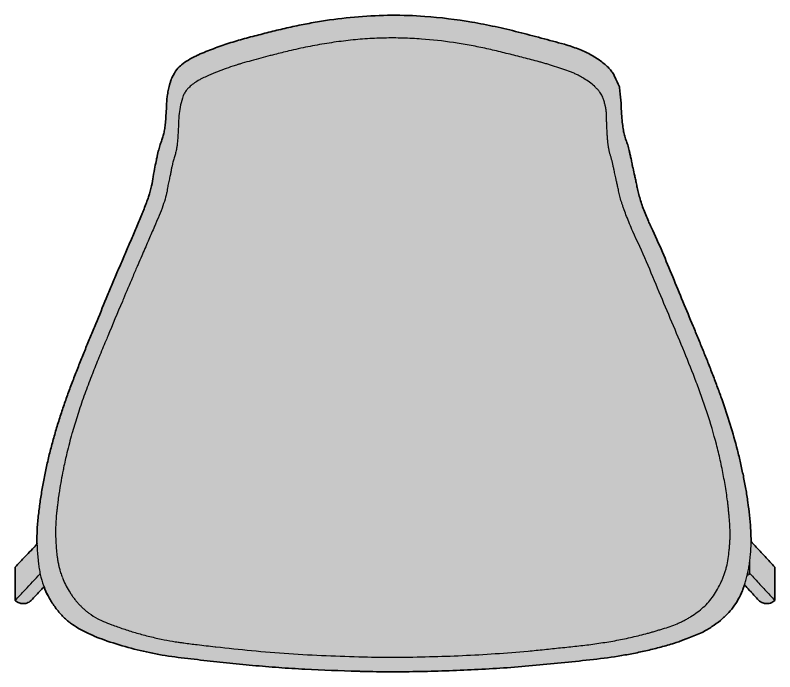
# Model space of a CAD drawing. Header units: millimetres. Extents: x 0 to 1796, y -1115 to 769.
# Drawn here: x 1157 to 1752, y -937 to -423 of the extents above; entities that cross this region are included whole.
import ezdxf

# ---------------------------------------------------------------- set-up
doc = ezdxf.new("R2010")
doc.units = ezdxf.units.MM
doc.layers.add('Blocks', color=7, linetype='Continuous')
doc.layers.add('Blocks$Fill', color=7, linetype='Continuous', true_color=0xffffff)
doc.layers.add('Blocks$Inner', color=7, linetype='Continuous', lineweight=25, true_color=0x007f00)
doc.layers.add('Blocks$Outline', color=7, linetype='Continuous', lineweight=35, true_color=0xff3f3f)

# ---------------------------------------------------------------- blocks, each defined once
blk = doc.blocks.new('PK8 Dining Chair Top')
at = {"layer": 'Blocks$Fill'}
blk.add_hatch(color=256, dxfattribs=at).paths.add_polyline_path([(97.01, 294.09), (95.3, 293.26), (93.67, 292.43), (92.12, 291.57), (90.64, 290.7), (89.24, 289.82), (87.9, 288.91), (87.25, 288.45), (86.62, 287.98), (86.01, 287.5), (85.41, 287.02), (84.91, 286.61), (84.42, 286.19), (83.94, 285.75), (83.47, 285.29), (83, 284.81), (82.53, 284.31), (82.07, 283.77), (81.6, 283.19), (81.14, 282.58), (80.67, 281.92), (80.2, 281.2), (79.73, 280.44), (79.25, 279.61), (78.76, 278.72), (78.27, 277.76), (77.76, 276.73), (77.64, 276.46), (77.53, 276.19), (77.32, 275.67), (77.13, 275.12), (76.94, 274.56), (76.6, 273.46), (75.96, 271.22), (75.39, 268.99), (74.91, 266.8), (74.5, 264.66), (74.18, 262.57), (74.05, 261.55), (73.93, 260.55), (73.77, 258.59), (72.92, 244.31), (72.67, 241.6), (72.4, 239.2), (72.12, 237.08), (71.97, 236.1), (71.8, 235.15), (71.62, 234.24), (71.42, 233.35), (71.2, 232.47), (70.96, 231.61), (70.43, 229.9), (68.65, 224.58), (68.05, 222.64), (67.45, 220.52), (66.84, 218.19), (66.55, 216.92), (66.27, 215.56), (65.68, 212.58), (63.78, 203.49), (63.11, 199.43), (62.57, 196.05), (62.23, 194.22), (61.82, 192.3), (61.35, 190.28), (60.79, 188.18), (60.17, 186), (59.47, 183.75), (58.7, 181.44), (57.86, 179.07), (55.98, 174.22), (6.07, 54.75), (-1.69, 34.76), (-5.29, 24.83), (-8.71, 14.77), (-12, 4.4), (-15.04, -6.02), (-17.8, -16.5), (-20.29, -27.09), (-22.49, -37.75), (-24.37, -48.42), (-25.93, -59.14), (-26.61, -64.7), (-27.19, -70.25), (-27.41, -72.96), (-27.58, -75.64), (-27.71, -78.31), (-27.78, -81), (-27.81, -83.69), (-27.76, -87.86), (-44.83, -105.85), (-44.83, -131.82), (-44.7, -131.95), (-44.56, -132.08), (-44.42, -132.2), (-44.28, -132.32), (-44.14, -132.44), (-43.99, -132.55), (-43.84, -132.66), (-43.69, -132.77), (-43.54, -132.87), (-43.39, -132.97), (-43.23, -133.07), (-43.07, -133.17), (-42.91, -133.26), (-42.75, -133.34), (-42.59, -133.43), (-42.42, -133.51), (-42.26, -133.59), (-42.09, -133.66), (-41.92, -133.73), (-41.74, -133.8), (-41.57, -133.86), (-41.39, -133.92), (-41.22, -133.98), (-41.04, -134.03), (-40.86, -134.08), (-40.68, -134.13), (-40.5, -134.17), (-40.32, -134.21), (-40.13, -134.24), (-39.95, -134.27), (-39.77, -134.3), (-39.58, -134.32), (-39.34, -134.35), (-39.09, -134.36), (-38.84, -134.37), (-38.6, -134.38), (-38.35, -134.37), (-38.1, -134.36), (-37.85, -134.35), (-37.61, -134.32), (-37.36, -134.29), (-37.12, -134.25), (-36.87, -134.21), (-36.63, -134.16), (-36.39, -134.1), (-36.15, -134.03), (-35.92, -133.96), (-35.68, -133.89), (-35.46, -133.81), (-35.24, -133.72), (-35.02, -133.63), (-34.81, -133.53), (-34.6, -133.43), (-34.39, -133.32), (-34.18, -133.21), (-33.98, -133.09), (-33.75, -132.94), (-33.53, -132.79), (-33.32, -132.64), (-33.11, -132.48), (-32.91, -132.33), (-32.72, -132.16), (-32.54, -132), (-32.36, -131.82), (-22.28, -121.21), (-21.56, -123.03), (-20.79, -124.83), (-19.96, -126.59), (-19.1, -128.32), (-18.05, -130.25), (-16.94, -132.14), (-15.78, -133.98), (-14.57, -135.79), (-13.3, -137.55), (-11.98, -139.26), (-10.61, -140.92), (-9.19, -142.54), (-7.73, -144.1), (-6.22, -145.6), (-4.66, -147.05), (-3.87, -147.75), (-2.63, -148.79), (-2.16, -149.17), (-1.57, -149.61), (-0.83, -150.13), (1.33, -151.57), (4.73, -153.74), (17.4, -159.95), (18.23, -160.32), (18.8, -160.56), (22.6, -161.97), (27.15, -163.59), (31.75, -165.13), (36.4, -166.59), (41.1, -167.97), (45.85, -169.27), (50.63, -170.49), (55.46, -171.63), (60.32, -172.69), (65.22, -173.66), (70.15, -174.54), (80.12, -176.04), (120.48, -180.66), (161.34, -184.33), (181.9, -185.63), (223.15, -187.25), (229.2, -187.41), (252, -187.66), (274.8, -187.38), (320.29, -185.68), (342.94, -184.24), (387.96, -180.1), (410.28, -177.69), (421.39, -176.25), (432.25, -174.51), (443.08, -172.42), (453.78, -170.01), (464.32, -167.28), (470.19, -165.59), (471.08, -165.3), (474.34, -164.11), (492.59, -156.9), (494.77, -155.73), (496.75, -154.6), (498.58, -153.49), (500.32, -152.36), (502.02, -151.18), (503.68, -149.97), (505.31, -148.73), (506.87, -147.48), (507.89, -146.63), (508.89, -145.76), (509.88, -144.86), (510.87, -143.94), (512.15, -142.65), (513.39, -141.34), (514.59, -139.98), (515.75, -138.59), (516.87, -137.15), (517.94, -135.67), (518.97, -134.15), (519.95, -132.59), (520.88, -130.99), (521.77, -129.35), (522.6, -127.69), (523.39, -126), (524.12, -124.29), (524.8, -122.57), (525.3, -121.18), (525.78, -119.77), (536.98, -131.82), (537.11, -131.95), (537.25, -132.08), (537.39, -132.2), (537.53, -132.32), (537.67, -132.44), (537.82, -132.55), (537.97, -132.66), (538.12, -132.77), (538.27, -132.87), (538.42, -132.97), (538.58, -133.07), (538.74, -133.17), (538.9, -133.26), (539.06, -133.34), (539.22, -133.43), (539.39, -133.51), (539.55, -133.59), (539.72, -133.66), (539.9, -133.73), (540.07, -133.8), (540.24, -133.86), (540.42, -133.92), (540.59, -133.98), (540.77, -134.03), (540.95, -134.08), (541.13, -134.13), (541.31, -134.17), (541.49, -134.21), (541.68, -134.24), (541.86, -134.27), (542.04, -134.3), (542.23, -134.32), (542.47, -134.35), (542.72, -134.36), (542.97, -134.37), (543.21, -134.38), (543.46, -134.37), (543.71, -134.36), (543.96, -134.35), (544.2, -134.32), (544.45, -134.29), (544.69, -134.25), (544.94, -134.21), (545.18, -134.16), (545.42, -134.1), (545.66, -134.04), (545.89, -133.96), (546.13, -133.89), (546.36, -133.8), (546.59, -133.71), (546.81, -133.62), (547.04, -133.51), (547.26, -133.41), (547.47, -133.29), (547.69, -133.17), (547.9, -133.04), (548.11, -132.91), (548.31, -132.77), (548.51, -132.63), (548.71, -132.48), (548.9, -132.32), (549.09, -132.16), (549.27, -132), (549.45, -131.82), (549.46, -105.86), (530.9, -85.87), (530.87, -83.13), (530.77, -80.37), (530.51, -75.64), (530.11, -70.45), (529.62, -65.28), (528.37, -54.96), (526.77, -44.74), (524.84, -34.51), (522.65, -24.33), (520.21, -14.25), (517.52, -4.26), (514.61, 5.63), (511.48, 15.4), (508.16, 25.06), (500.95, 44.48), (469.63, 121.11), (457.26, 150.27), (452.84, 159.9), (452.33, 160.99), (450.61, 164.71), (448.45, 169.7), (447.45, 172.2), (446.51, 174.68), (445.64, 177.15), (444.83, 179.58), (444.1, 181.98), (443.43, 184.32), (442.84, 186.6), (442.31, 188.8), (437.99, 208.46), (437.22, 212.48), (436.85, 214.21), (434.98, 222.16), (434.69, 223.24), (434.38, 224.28), (434.05, 225.3), (432.67, 229.19), (432.35, 230.13), (432.07, 231.06), (431.81, 232), (431.57, 232.95), (431.35, 233.92), (431.15, 234.92), (430.96, 235.96), (430.61, 238.2), (430.28, 240.71), (429.98, 243.59), (428.99, 259.26), (428.58, 264.11), (428, 269.23), (427.95, 269.57), (427.95, 269.58), (427.95, 269.58), (427.95, 269.59), (427.94, 269.6), (427.94, 269.61), (427.94, 269.62), (427.93, 269.65), (427.92, 269.68), (427.88, 269.78), (427.42, 270.83), (423.83, 278.73), (423.63, 279.08), (423.42, 279.43), (422.98, 280.14), (422.51, 280.84), (422.01, 281.54), (421.47, 282.24), (420.9, 282.94), (420.3, 283.64), (419.66, 284.33), (418.98, 285.04), (418.26, 285.74), (417.51, 286.44), (416.71, 287.15), (415.88, 287.85), (415.02, 288.56), (414.13, 289.26), (413.2, 289.95), (412.25, 290.64), (411.27, 291.32), (410.27, 291.99), (409.25, 292.64), (408.22, 293.28), (407.16, 293.91), (405.01, 295.11), (402.79, 296.25), (400.49, 297.34), (398.1, 298.39), (395.63, 299.4), (393.07, 300.36), (390.42, 301.28), (387.69, 302.15), (384.88, 302.99), (348.79, 312.56), (330.74, 316.8), (321.64, 318.66), (312.49, 320.32), (303.32, 321.78), (294.12, 323.03), (284.89, 324.05), (275.63, 324.84), (269.14, 325.24), (262.66, 325.52), (256.17, 325.68), (249.69, 325.71), (243.2, 325.61), (236.72, 325.38), (230.24, 325.04), (223.76, 324.57), (217.3, 323.99), (210.85, 323.29), (204.41, 322.48), (197.99, 321.55), (185.19, 319.39), (172.47, 316.84), (159.83, 313.95), (134.69, 307.46), (128.45, 305.7), (122.3, 303.8), (116.25, 301.75), (110.28, 299.57), (104.38, 297.25), (98.56, 294.8)], flags=0)
at = {"layer": 'Blocks$Inner'}
blk.add_line((-44.83, -105.85), (-44.83, -131.82), dxfattribs=at)
for points in [[(529.96, -110.83), (530.02, -100.27)], [(549.45, -131.82), (549.46, -118.84), (549.46, -105.86)]]:
    blk.add_lwpolyline(points, dxfattribs=at)
for points, knots in [([(275.63, 324.84), (266.98, 325.45), (249.69, 326.05), (223.74, 324.88), (202.24, 322.36), (185.18, 319.45), (172.46, 316.9), (161.93, 314.48), (153.53, 312.39), (147.26, 310.77), (140.97, 309.14), (134.68, 307.48), (128.43, 305.73), (122.28, 303.83), (116.24, 301.77), (108.27, 298.86), (102.42, 296.48), (98.56, 294.8)], [17.333333, 17.333333, 17.333333, 17.333333, 17.47619, 17.619048, 17.761905, 17.833333, 17.904762, 17.97619, 18.011905, 18.047619, 18.083333, 18.119048, 18.154762, 18.190476, 18.22619, 18.261905, 18.333333, 18.333333, 18.333333, 18.333333]), ([(384.88, 302.99), (378.82, 304.66), (369.76, 307.11), (357.78, 310.28), (348.8, 312.58), (339.79, 314.78), (327.73, 317.52), (306.43, 321.63), (287.99, 323.95), (275.63, 324.84)], [16.333333, 16.333333, 16.333333, 16.333333, 16.5, 16.583333, 16.666667, 16.75, 16.833333, 17, 17.333333, 17.333333, 17.333333, 17.333333]), ([(273.11, 307.11), (268.23, 307.46), (258.48, 307.96), (243.7, 308), (228.82, 307.3), (213.84, 305.87), (198.9, 303.8), (184.04, 301.11), (170.5, 298.11), (161.92, 295.98), (158.23, 295.04)], [2, 2, 2, 2, 16.71691, 31.433821, 46.515653, 61.597486, 76.744304, 91.891121, 107.039383, 118.48665, 118.48665, 118.48665, 118.48665]), ([(438.37, 156.58), (436.58, 160.75), (434.17, 166.64), (431.85, 172.86), (430.67, 176.23), (429.84, 178.65), (429.11, 180.99), (428.28, 184), (427.44, 187.52), (426.78, 190.66), (426.29, 192.93), (425.92, 194.5), (425.57, 195.95), (425.17, 197.73), (424.76, 199.7), (424.35, 201.76), (423.95, 203.63), (423.57, 205.32), (423.26, 206.81), (422.96, 208.18), (422.67, 209.48), (422.37, 210.72), (422.1, 211.88), (421.81, 213), (421.52, 214.09), (421.2, 215.18), (420.85, 216.26), (420.51, 217.33), (420.21, 218.4), (419.96, 219.46), (419.74, 220.52), (419.55, 221.61), (419.36, 222.75), (419.18, 223.93), (419.02, 225.16), (418.88, 226.46), (418.69, 228.34), (418.48, 231), (418.22, 234.7), (418.09, 238.24), (417.98, 240.94), (417.9, 242.55), (417.82, 243.78), (417.76, 245.04), (417.73, 246.75), (417.72, 248.97), (417.58, 251.28), (417.32, 252.94), (417.12, 253.91), (416.94, 254.64), (416.73, 255.38), (416.48, 256.38), (416.01, 258.15), (415.23, 260.74), (414.05, 263.37), (412.88, 265.2), (412.1, 266.24), (411.45, 267.01), (410.74, 267.78), (409.72, 268.83), (407.77, 270.68), (404.52, 273.33), (400.78, 275.86), (397.98, 277.51), (396.33, 278.41), (394.67, 279.28), (392.47, 280.31), (388.68, 281.88), (383.58, 283.7), (378.27, 285.38), (374.6, 286.5), (372.55, 287.13), (371.03, 287.6), (369.53, 288.06), (367.52, 288.65), (364.01, 289.65), (359, 290.98), (352.97, 292.49), (346.93, 294.01), (340.87, 295.56), (334.8, 297.06), (328.72, 298.52), (320.57, 300.32), (310.34, 302.34), (293.88, 305.09), (281.45, 306.49), (273.11, 307.11)], [1, 1, 1, 1, 1.027778, 1.041667, 1.048611, 1.055556, 1.0625, 1.069444, 1.083333, 1.097222, 1.104167, 1.111111, 1.118056, 1.125, 1.138889, 1.152778, 1.166667, 1.180556, 1.194444, 1.208333, 1.222222, 1.236111, 1.25, 1.263889, 1.277778, 1.291667, 1.305556, 1.319444, 1.333333, 1.347222, 1.361111, 1.375, 1.388889, 1.402778, 1.416667, 1.430556, 1.444444, 1.472222, 1.5, 1.527778, 1.541667, 1.548611, 1.555556, 1.5625, 1.569444, 1.583333, 1.597222, 1.604167, 1.607639, 1.611111, 1.614583, 1.618056, 1.625, 1.638889, 1.652778, 1.659722, 1.663194, 1.666667, 1.670139, 1.673611, 1.680556, 1.694444, 1.708333, 1.715278, 1.71875, 1.722222, 1.729167, 1.736111, 1.75, 1.763889, 1.770833, 1.774306, 1.777778, 1.78125, 1.784722, 1.791667, 1.805556, 1.819444, 1.833333, 1.847222, 1.861111, 1.875, 1.888889, 1.916667, 1.944444, 2, 2, 2, 2]), ([(423.83, 278.73), (423.31, 279.67), (422.09, 281.55), (419.76, 284.33), (416.81, 287.15), (413.27, 289.97), (409.3, 292.68), (405.05, 295.15), (400.55, 297.37), (394.06, 300.11), (388.69, 301.9), (384.88, 302.99)], [15.5, 15.5, 15.5, 15.5, 15.5833333, 15.6666667, 15.75, 15.8333333, 15.9166667, 16, 16.0833333, 16.1666667, 16.3333333, 16.3333333, 16.3333333, 16.3333333]), ([(97.01, 294.09), (92.34, 291.9), (85.35, 287.65), (80.49, 282.44), (77.76, 276.73)], [19.3333333, 19.3333333, 19.3333333, 19.3333333, 19.8333333, 20.2586781, 20.2586781, 20.2586781, 20.2586781]), ([(158.23, 295.04), (157.04, 294.74), (150.92, 293.16), (142.45, 290.88), (134.31, 288.61), (131.1, 287.65), (130.22, 287.38)], [118.48665, 118.48665, 118.48665, 118.48665, 122.186001, 137.510084, 144.836115, 147.606671, 147.606671, 147.606671, 147.606671]), ([(130.16, 287.36), (129.86, 287.27), (128.28, 286.78), (122.04, 284.77), (113.79, 281.76), (105.67, 278.32), (101.62, 276.41), (99.52, 275.3), (97.35, 274.07), (94.45, 272.19), (91.59, 269.81), (89.25, 267.32), (87.94, 265.42), (87.21, 264.05), (87, 263.62), (86.94, 263.47)], [-902.708309, -902.708309, -902.708309, -902.708309, -901.770751, -897.708055, -882.878033, -874.921356, -870.17539, -868.636409, -867.097427, -861.797562, -856.519507, -852.697795, -847.11897, -845.388398, -844.528768, -844.528768, -844.528768, -844.528768]), ([(77.32, 275.67), (77.19, 275.31), (76.94, 274.56), (76.59, 273.46), (76.27, 272.36), (75.85, 270.84), (75.38, 268.98), (74.73, 266.07), (74.12, 262.53), (73.85, 259.87), (73.77, 258.59)], [21.258678, 21.258678, 21.258678, 21.258678, 21.321178, 21.383678, 21.446178, 21.508678, 21.633678, 21.758678, 22.008678, 22.258678, 22.258678, 22.258678, 22.258678]), ([(450.61, 164.71), (449.11, 168.03), (446.33, 174.73), (443.76, 182.86), (442.26, 188.87), (441.42, 192.97), (440.6, 196.81), (439.58, 201.39), (438.68, 205.28), (437.97, 208.51), (437.56, 210.63), (437.23, 212.5), (436.73, 214.81), (436.12, 217.34), (435.49, 219.93), (434.83, 222.94), (433.72, 226.35), (432.27, 230.14), (431.32, 233.84), (430.59, 238.01), (429.96, 243.29), (429.48, 250.35), (429.08, 259.03), (428.46, 265.75), (428, 269.23)], [13.5, 13.5, 13.5, 13.5, 13.538462, 13.576923, 13.596154, 13.615385, 13.634615, 13.653846, 13.692308, 13.711538, 13.730769, 13.75, 13.769231, 13.807692, 13.846154, 13.884615, 13.961538, 14.038462, 14.115385, 14.192308, 14.269231, 14.346154, 14.423077, 14.5, 14.5, 14.5, 14.5]), ([(86.94, 263.47), (86.85, 263.28), (86.48, 262.41), (85.45, 259.15), (84.06, 253.73), (83.31, 248.43), (83.1, 244.82), (83.04, 243.18), (82.95, 241.05), (82.79, 237.27), (82.63, 233.94), (82.46, 231.05), (82.39, 230.11), (82.33, 229.35)], [-844.528768, -844.528768, -844.528768, -844.528768, -843.36608, -839.321271, -824.505121, -809.688971, -804.006954, -798.324936, -797.266929, -787.501347, -767.758581, -766.160874, -757.16378, -757.16378, -757.16378, -757.16378]), ([(82.33, 229.35), (82.33, 229.33), (82.26, 228.56), (82.19, 227.69), (81.98, 225.56), (81.86, 224.25), (81.71, 223.14)], [-757.16378, -757.16378, -757.16378, -757.16378, -756.904275, -748.042708, -746.151653, -728.042329, -728.042329, -728.042329, -728.042329]), ([(81.71, 223.14), (81.68, 222.95), (81.48, 221.51), (80.96, 219.04), (80.01, 215.79), (79.07, 212.52), (78.28, 209.47), (77.73, 207.13), (77.39, 205.5), (77.21, 204.5), (76.91, 202.76), (76.44, 200.54), (75.59, 196.97), (74.94, 193.84), (74.36, 190.66), (74.05, 188.64), (73.21, 184.78), (72.02, 180.3), (69.47, 172.94), (66.88, 166.84), (64.86, 162.28), (62.54, 156.93), (58.98, 148.6), (54.88, 139.09), (51.98, 132.5), (49.56, 126.93), (45.72, 117.94), (41.91, 108.87), (35.4, 93.49), (31.09, 83.1), (25.21, 69.15), (22.92, 63.65), (19.19, 54.47), (17, 48.97), (13.28, 39.48), (9.48, 29.54), (6.03, 19.44), (2.83, 9.55), (1.29, 4.51), (0, 0.01)], [-728.042329, -728.042329, -728.042329, -728.042329, -724.912638, -704.424035, -684.855574, -666.251018, -647.496827, -636.871784, -634.596337, -627.134927, -624.942086, -615.355451, -605.325455, -596.531057, -595.101471, -586.852209, -585.857723, -577.075244, -568.128669, -559.278174, -556.252586, -552.720196, -541.384204, -528.761042, -521.46723, -519.650029, -510.431119, -491.932138, -489.830934, -459.637938, -457.551248, -443.387051, -441.363554, -427.136078, -425.207576, -410.124509, -394.573385, -392.736248, -378.595626, -378.595626, -378.595626, -378.595626]), ([(63.11, 199.43), (62.8, 197.3), (62.02, 192.55), (60.06, 185.34), (57.91, 179.12), (56.31, 175), (55, 171.85), (53.59, 168.5), (51.87, 164.36), (49.77, 159.34), (46.95, 152.64), (43.4, 144.26), (39.03, 134.26), (34.79, 124.26), (30.61, 114.25), (25.04, 100.95), (19.57, 87.69), (14.12, 74.52), (10.03, 64.65), (6.06, 54.77), (2.14, 44.78), (-1.74, 34.73), (-5.32, 24.85), (-8.72, 14.85), (-12.05, 4.4), (-15.09, -6.02), (-17.85, -16.47), (-20.34, -27.07), (-22.55, -37.75), (-24.11, -46.63), (-25.2, -53.75), (-25.93, -59.1), (-26.63, -64.7), (-27.23, -70.3), (-27.62, -75.64), (-27.82, -80.99), (-27.83, -86.4), (-27.59, -93.6), (-27.1, -99.17), (-26.68, -102.61)], [25.258678, 25.258678, 25.258678, 25.258678, 25.292011, 25.325345, 25.342011, 25.358678, 25.367011, 25.375345, 25.392011, 25.408678, 25.425345, 25.458678, 25.492011, 25.525345, 25.558678, 25.592011, 25.658678, 25.692011, 25.725345, 25.758678, 25.792011, 25.825345, 25.858678, 25.892011, 25.925345, 25.958678, 25.992011, 26.025345, 26.058678, 26.092011, 26.108678, 26.125345, 26.142011, 26.158678, 26.175345, 26.192011, 26.208678, 26.225345, 26.258678, 26.258678, 26.258678, 26.258678]), ([(227.56, -175.97), (236.17, -176.18), (253.4, -176.37), (279.29, -175.9), (305.05, -175.01), (330.82, -173.59), (352.17, -171.88), (369.18, -170.24), (381.89, -168.87), (392.46, -167.8), (400.88, -166.87), (407.14, -166.06), (413.38, -165.13), (421.68, -163.83), (429.88, -162.31), (437.95, -160.55), (443.99, -159.14), (448.96, -157.85), (452.91, -156.75), (455.83, -155.87), (458.76, -154.98), (462.66, -153.79), (467.52, -152.24), (472.26, -150.48), (475.93, -148.85), (478.59, -147.5), (481.21, -146.03), (484.68, -143.95), (488.9, -141.12), (493.63, -137.31), (497.84, -133.08), (501.52, -128.29), (504.82, -122.98), (507.19, -118.29), (508.84, -114.44), (509.95, -111.54), (510.92, -108.59), (512, -104.5), (513.03, -99.22), (513.7, -93.82), (514.08, -89.51), (514.32, -86.32), (514.47, -83.13), (514.5, -78.83), (514.31, -73.43), (513.9, -68.01), (513.51, -63.69), (513.21, -60.47), (512.88, -57.26), (512.36, -52.98), (511.61, -47.64), (510.56, -41.26), (509.05, -32.79), (506.87, -22.26), (502.81, -5.59), (498.03, 10.8), (492.5, 26.83), (486.59, 42.75), (478.74, 62.38), (468.97, 85.72), (458.98, 109.23), (449.22, 133.05), (442.06, 148.85), (438.37, 156.58)], [0, 0, 0, 0, 0.043478, 0.086957, 0.130435, 0.173913, 0.217391, 0.23913, 0.26087, 0.282609, 0.293478, 0.304348, 0.315217, 0.326087, 0.347826, 0.358696, 0.369565, 0.380435, 0.38587, 0.391304, 0.396739, 0.402174, 0.413043, 0.423913, 0.429348, 0.434783, 0.440217, 0.445652, 0.456522, 0.467391, 0.478261, 0.48913, 0.5, 0.51087, 0.516304, 0.521739, 0.527174, 0.532609, 0.543478, 0.554348, 0.559783, 0.565217, 0.570652, 0.576087, 0.586957, 0.597826, 0.603261, 0.608696, 0.61413, 0.619565, 0.630435, 0.641304, 0.652174, 0.673913, 0.695652, 0.73913, 0.76087, 0.782609, 0.826087, 0.869565, 0.913043, 0.956522, 1, 1, 1, 1]), ([(508.16, 25.06), (507.02, 28.25), (504.71, 34.58), (500.97, 44.5), (497.14, 54.31), (493.37, 63.61), (489.48, 73.1), (484.27, 85.81), (477.57, 101.75), (469.64, 121.1), (461.6, 140.52), (455.85, 153.54), (452.84, 159.9)], [10.5, 10.5, 10.5, 10.5, 10.571429, 10.642857, 10.714286, 10.785714, 10.857143, 10.928571, 11.071429, 11.214286, 11.357143, 11.5, 11.5, 11.5, 11.5]), ([(530.51, -75.64), (530.05, -68.72), (529.14, -60.1), (527.62, -49.82), (526.5, -43.06), (524.88, -34.5), (522.69, -24.31), (519.43, -10.88), (514.75, 5.71), (510.44, 18.66), (508.16, 25.06)], [9.5, 9.5, 9.5, 9.5, 9.7, 9.75, 9.8, 9.9, 10, 10.1, 10.3, 10.5, 10.5, 10.5, 10.5]), ([(0, 0), (-0.14, -0.47), (-1.69, -5.93), (-4.13, -15.26), (-6.14, -24.22), (-6.95, -28.12)], [-378.581613, -378.581613, -378.581613, -378.581613, -377.088444, -361.441513, -349.459955, -349.459955, -349.459955, -349.459955]), ([(-6.95, -28.12), (-7.22, -29.44), (-8.54, -35.98), (-9.76, -43.01), (-10.89, -50.59), (-11.3, -53.56), (-11.62, -56.09), (-11.7, -56.75)], [-349.459955, -349.459955, -349.459955, -349.459955, -345.402707, -329.363897, -328.036879, -322.387954, -320.381992, -320.381992, -320.381992, -320.381992]), ([(-11.71, -56.79), (-11.75, -57.14), (-11.93, -58.52), (-12.2, -60.87), (-12.52, -63.84), (-12.88, -67.83), (-13.29, -74.91), (-13.27, -81.29), (-13.06, -85.58), (-13.05, -85.84)], [-320.338288, -320.338288, -320.338288, -320.338288, -319.279639, -316.171327, -313.250141, -310.328955, -304.144758, -291.98286, -291.216641, -291.216641, -291.216641, -291.216641]), ([(527.12, -115.23), (527.88, -112.39), (528.82, -108.14), (529.78, -102.3), (530.49, -96.56), (530.98, -89.26), (530.9, -83.34), (530.77, -80.37)], [7.5, 7.5, 7.5, 7.5, 7.75, 7.875, 8, 8.25, 8.5, 8.5, 8.5, 8.5]), ([(-27.68, -87.77), (-30.81, -91.07), (-36.59, -97.17), (-42.26, -103.14), (-44.83, -105.85)], [-0.8691697, -0.8691697, -0.8691697, -0.8691697, -0.4, 0, 0, 0, 0]), ([(-13.05, -85.84), (-12.87, -89.46), (-12.52, -93.55), (-11.94, -98.08), (-11.66, -100.01), (-11.24, -102.47), (-10.61, -105.42), (-9.78, -108.6), (-8.88, -111.47), (-8.19, -113.34), (-7.93, -114.01)], [-291.216641, -291.216641, -291.216641, -291.216641, -280.320444, -278.888303, -277.456162, -274.416631, -271.363618, -268.310605, -264.402092, -262.187693, -262.187693, -262.187693, -262.187693]), ([(549.46, -105.86), (548.2, -104.5), (544.4, -100.4), (539.24, -94.85), (534.29, -89.52), (531.94, -86.99), (530.9, -85.87)], [4, 4, 4, 4, 4.2, 4.6, 4.8, 4.9596037, 4.9596037, 4.9596037, 4.9596037]), ([(-26.68, -102.61), (-26.51, -104.07), (-26.22, -106.21), (-25.67, -109.26), (-24.74, -113.72), (-22.84, -120.27), (-19.26, -128.44), (-14.71, -135.9), (-9.31, -142.68), (-4.2, -147.63), (-0.82, -150.25), (4.73, -153.74)], [26.2586781, 26.2586781, 26.2586781, 26.2586781, 26.3211781, 26.3524281, 26.3836781, 26.5086781, 26.6336781, 26.7586781, 26.8836781, 27.0086781, 27.0721367, 27.0721367, 27.0721367, 27.0721367]), ([(-44.83, -131.82), (-42.26, -129.11), (-35.8, -122.31), (-29.2, -115.34), (-25.26, -111.19)], [0, 0, 0, 0, 0.4, 0.9899091, 0.9899091, 0.9899091, 0.9899091]), ([(527.84, -112.37), (527.94, -112.32), (528.71, -111.9), (529.42, -111.36), (529.96, -110.83)], [0.8095331, 0.8095331, 0.8095331, 0.8095331, 0.8333333, 1, 1, 1, 1]), ([(529.96, -110.83), (531.27, -112.25), (533.91, -115.08), (539.15, -120.73), (544.36, -126.33), (548.19, -130.46), (549.45, -131.82)], [1, 1, 1, 1, 1.2, 1.4, 1.8, 2, 2, 2, 2]), ([(-7.9, -114.1), (-7.71, -114.58), (-6.8, -116.88), (-4.93, -120.86), (-2.49, -125.01), (-0.34, -128.18), (1.35, -130.47), (3.13, -132.66), (4.96, -134.72), (6.87, -136.67), (8.8, -138.49), (10.77, -140.18), (14.32, -142.94), (18.8, -145.77), (24.88, -148.61), (31.54, -151.16), (38.23, -153.59), (44.39, -155.59), (49.16, -157.05), (54.08, -158.44), (59.17, -159.77), (64.29, -161), (70.63, -162.38), (76.77, -163.53), (81.62, -164.31), (83.54, -164.59), (83.97, -164.66)], [-262.094963, -262.094963, -262.094963, -262.094963, -260.493563, -254.490579, -248.487595, -245.448948, -242.410301, -239.457538, -236.504775, -233.60679, -230.708805, -227.979259, -225.249714, -216.196464, -210.860642, -203.55806, -193.242201, -188.084271, -182.926342, -177.409682, -171.893023, -166.376364, -160.859705, -151.600473, -146.970857, -145.618553, -145.618553, -145.618553, -145.618553]), ([(-32.36, -131.82), (-29.78, -129.11), (-26.43, -125.58), (-23.04, -122), (-22.28, -121.21)], [26.9631606, 26.9631606, 26.9631606, 26.9631606, 27.3631606, 27.4771839, 27.4771839, 27.4771839, 27.4771839]), ([(510.87, -143.94), (512.61, -142.25), (515.86, -138.7), (520.07, -132.69), (522.95, -127.16), (524.83, -122.57), (525.64, -120.25), (526.03, -119.01)], [5.5, 5.5, 5.5, 5.5, 5.75, 6, 6.25, 6.375, 6.5, 6.5, 6.5, 6.5]), ([(525.72, -119.7), (528.22, -122.39), (532, -126.46), (535.72, -130.46), (536.98, -131.82)], [0.4161181, 0.4161181, 0.4161181, 0.4161181, 0.8, 1, 1, 1, 1]), ([(-44.83, -131.82), (-44.12, -132.52), (-42.5, -133.65), (-39.92, -134.4), (-37.6, -134.39), (-35.68, -133.96), (-34.52, -133.41), (-33.98, -133.09)], [25.9692031, 25.9692031, 25.9692031, 25.9692031, 26.1834888, 26.3977745, 26.5406317, 26.6834888, 26.8203034, 26.8203034, 26.8203034, 26.8203034]), ([(536.98, -131.82), (537.69, -132.52), (539.31, -133.65), (541.89, -134.4), (544.21, -134.4), (546.8, -133.81), (548.5, -132.76), (549.45, -131.82)], [1, 1, 1, 1, 1.214286, 1.428571, 1.571429, 1.714286, 2, 2, 2, 2]), ([(410.28, -177.69), (417.85, -176.82), (428.61, -175.28), (443.11, -172.48), (453.81, -170.06), (462.6, -167.78), (469.52, -165.81), (472.96, -164.78), (492.59, -156.9)], [31.0721367, 31.0721367, 31.0721367, 31.0721367, 31.40547, 31.5721367, 31.7388033, 31.90547, 31.9888033, 32.0721367, 32.0721367, 32.0721367, 32.0721367]), ([(22.6, -161.97), (28.64, -164.18), (40.98, -168.19), (57.03, -172.12), (70.12, -174.6), (80.11, -176.09), (90.15, -177.28), (103.55, -178.85), (120.46, -180.7), (140.85, -182.69), (161.32, -184.4), (188.75, -186.13), (209.38, -186.87), (223.15, -187.25)], [28.072137, 28.072137, 28.072137, 28.072137, 28.172137, 28.272137, 28.322137, 28.372137, 28.422137, 28.472137, 28.572137, 28.672137, 28.772137, 28.872137, 29.072137, 29.072137, 29.072137, 29.072137]), ([(83.98, -164.66), (85.03, -164.81), (87.82, -165.2), (92.39, -165.78), (100.52, -166.76), (107.08, -167.53), (111.89, -168.07), (112.06, -168.09)], [-145.608313, -145.608313, -145.608313, -145.608313, -142.341241, -136.893194, -131.445146, -117.172356, -116.668975, -116.668975, -116.668975, -116.668975]), ([(112.23, -168.11), (121.48, -169.16), (140.46, -171.16), (169.23, -173.56), (188.76, -174.63), (198.5, -175), (198.54, -175)], [-116.48665, -116.48665, -116.48665, -116.48665, -88.07205, -58.470789, -29.227823, -29.121663, -29.121663, -29.121663, -29.121663]), ([(229.2, -187.41), (236.8, -187.58), (252, -187.75), (282.41, -187.33), (312.75, -186.23), (342.95, -184.32), (365.54, -182.41), (387.97, -180.11), (402.87, -178.54), (410.28, -177.69)], [30.072137, 30.072137, 30.072137, 30.072137, 30.197137, 30.322137, 30.572137, 30.697137, 30.822137, 30.947137, 31.072137, 31.072137, 31.072137, 31.072137])]:
    blk.add_open_spline(points, degree=3, knots=knots, dxfattribs=at)
for points in [[(98.56, 294.8), (98.3, 294.68), (97.78, 294.45), (97.27, 294.21), (97.01, 294.09)], [(77.76, 276.73), (77.67, 276.54), (77.52, 276.19), (77.39, 275.84), (77.32, 275.67)], [(428, 269.23), (427.98, 269.34), (427.95, 269.56), (427.92, 269.78), (423.83, 278.73)], [(73.77, 258.59), (73.58, 255.77), (73.36, 250.55), (72.95, 244.08), (72.4, 239.01), (71.85, 235.08), (71.01, 231.59), (69.86, 228.2), (68.65, 224.66), (67.46, 220.67), (66.63, 217.43), (66.27, 215.56)], [(66.27, 215.56), (66.18, 215.11), (66, 214.17), (65.79, 213.13), (65.68, 212.58)], [(65.68, 212.58), (65.34, 210.99), (64.46, 207.32), (63.56, 202.33), (63.11, 199.43)], [(452.33, 160.99), (452.04, 161.61), (451.46, 162.85), (450.89, 164.09), (450.61, 164.71)], [(452.84, 159.9), (452.76, 160.08), (452.59, 160.45), (452.42, 160.81), (452.33, 160.99)], [(530.77, -80.37), (530.74, -79.58), (530.66, -78.01), (530.56, -76.43), (530.51, -75.64)], [(528.33, -110.22), (529.16, -110.43), (529.7, -110.63), (529.96, -110.83)], [(526.03, -119.01), (526.22, -118.39), (526.6, -117.12), (526.95, -115.86), (527.12, -115.23)], [(-33.98, -133.09), (-33.35, -132.7), (-32.83, -132.29), (-32.36, -131.82)], [(492.59, -156.9), (495.67, -155.3), (500.39, -152.48), (504.82, -149.16), (506.87, -147.48)], [(506.87, -147.48), (507.56, -146.91), (508.89, -145.79), (510.21, -144.56), (510.87, -143.94)], [(4.73, -153.74), (17.02, -159.88), (19.24, -160.74), (21.48, -161.57), (22.6, -161.97)], [(198.54, -175), (208.2, -175.41), (217.88, -175.72), (227.56, -175.97)], [(223.15, -187.25), (224.16, -187.28), (226.18, -187.33), (228.19, -187.38), (229.2, -187.41)]]:
    blk.add_open_spline(points, degree=3, dxfattribs=at)
at = {"layer": 'Blocks$Outline'}
for points in [[(-44.83, -105.85), (-44.83, -131.82)], [(549.45, -131.82), (549.46, -118.84), (549.46, -105.86)]]:
    blk.add_lwpolyline(points, dxfattribs=at)
for points, knots in [([(275.63, 324.84), (266.98, 325.45), (249.69, 326.05), (223.74, 324.88), (202.24, 322.36), (185.18, 319.45), (172.46, 316.9), (161.93, 314.48), (153.53, 312.39), (147.26, 310.77), (140.97, 309.14), (134.68, 307.48), (128.43, 305.73), (122.28, 303.83), (116.24, 301.77), (108.27, 298.86), (102.42, 296.48), (98.56, 294.8)], [-1, -1, -1, -1, -0.857143, -0.714286, -0.571429, -0.5, -0.428571, -0.357143, -0.321429, -0.285714, -0.25, -0.214286, -0.178571, -0.142857, -0.107143, -0.071429, 0, 0, 0, 0]), ([(384.88, 302.99), (378.82, 304.66), (369.76, 307.11), (357.78, 310.28), (348.8, 312.58), (339.79, 314.78), (327.73, 317.52), (306.43, 321.63), (287.99, 323.95), (275.63, 324.84)], [-1, -1, -1, -1, -0.833333, -0.75, -0.666667, -0.583333, -0.5, -0.333333, 0, 0, 0, 0]), ([(423.83, 278.73), (423.31, 279.67), (422.09, 281.55), (419.76, 284.33), (416.81, 287.15), (413.27, 289.97), (409.3, 292.68), (405.05, 295.15), (400.55, 297.37), (394.06, 300.11), (388.69, 301.9), (384.88, 302.99)], [-0.8333333, -0.8333333, -0.8333333, -0.8333333, -0.75, -0.6666667, -0.5833333, -0.5, -0.4166667, -0.3333333, -0.25, -0.1666667, 0, 0, 0, 0]), ([(97.01, 294.09), (92.34, 291.9), (85.35, 287.65), (80.49, 282.44), (77.76, 276.73)], [-1, -1, -1, -1, -0.5, -0.0746552, -0.0746552, -0.0746552, -0.0746552]), ([(77.32, 275.67), (77.19, 275.31), (76.94, 274.56), (76.59, 273.46), (76.27, 272.36), (75.85, 270.84), (75.38, 268.98), (74.73, 266.07), (74.12, 262.53), (73.85, 259.87), (73.77, 258.59)], [0, 0, 0, 0, 0.0625, 0.125, 0.1875, 0.25, 0.375, 0.5, 0.75, 1, 1, 1, 1]), ([(450.61, 164.71), (449.11, 168.03), (446.33, 174.73), (443.76, 182.86), (442.26, 188.87), (441.42, 192.97), (440.6, 196.81), (439.58, 201.39), (438.68, 205.28), (437.97, 208.51), (437.56, 210.63), (437.23, 212.5), (436.73, 214.81), (436.12, 217.34), (435.49, 219.93), (434.83, 222.94), (433.72, 226.35), (432.27, 230.14), (431.32, 233.84), (430.59, 238.01), (429.96, 243.29), (429.48, 250.35), (429.08, 259.03), (428.46, 265.75), (428, 269.23)], [0, 0, 0, 0, 0.038462, 0.076923, 0.096154, 0.115385, 0.134615, 0.153846, 0.192308, 0.211538, 0.230769, 0.25, 0.269231, 0.307692, 0.346154, 0.384615, 0.461538, 0.538462, 0.615385, 0.692308, 0.769231, 0.846154, 0.923077, 1, 1, 1, 1]), ([(63.11, 199.43), (62.8, 197.3), (62.02, 192.55), (60.06, 185.34), (57.91, 179.12), (56.31, 175), (55, 171.85), (53.59, 168.5), (51.87, 164.36), (49.77, 159.34), (46.95, 152.64), (43.4, 144.26), (39.03, 134.26), (34.79, 124.26), (30.61, 114.25), (25.04, 100.95), (19.57, 87.69), (14.12, 74.52), (10.03, 64.65), (6.06, 54.77), (2.14, 44.78), (-1.74, 34.73), (-5.32, 24.85), (-8.72, 14.85), (-12.05, 4.4), (-15.09, -6.02), (-17.85, -16.47), (-20.34, -27.07), (-22.55, -37.75), (-24.11, -46.63), (-25.2, -53.75), (-25.93, -59.1), (-26.63, -64.7), (-27.23, -70.3), (-27.62, -75.64), (-27.82, -80.99), (-27.82, -85.08), (-27.78, -87.37), (-27.76, -87.86)], [0, 0, 0, 0, 0.0333333, 0.0666667, 0.0833333, 0.1, 0.1083333, 0.1166667, 0.1333333, 0.15, 0.1666667, 0.2, 0.2333333, 0.2666667, 0.3, 0.3333333, 0.4, 0.4333333, 0.4666667, 0.5, 0.5333333, 0.5666667, 0.6, 0.6333333, 0.6666667, 0.7, 0.7333333, 0.7666667, 0.8, 0.8333333, 0.85, 0.8666667, 0.8833333, 0.9, 0.9166667, 0.9333333, 0.95, 0.9545296, 0.9545296, 0.9545296, 0.9545296]), ([(508.16, 25.06), (507.02, 28.25), (504.71, 34.58), (500.97, 44.5), (497.14, 54.31), (493.37, 63.61), (489.48, 73.1), (484.27, 85.81), (477.57, 101.75), (469.64, 121.1), (461.6, 140.52), (455.85, 153.54), (452.84, 159.9)], [0, 0, 0, 0, 0.071429, 0.142857, 0.214286, 0.285714, 0.357143, 0.428571, 0.571429, 0.714286, 0.857143, 1, 1, 1, 1]), ([(530.51, -75.64), (530.05, -68.72), (529.14, -60.1), (527.62, -49.82), (526.5, -43.06), (524.88, -34.5), (522.69, -24.31), (519.43, -10.88), (514.75, 5.71), (510.44, 18.66), (508.16, 25.06)], [0, 0, 0, 0, 0.2, 0.25, 0.3, 0.4, 0.5, 0.6, 0.8, 1, 1, 1, 1]), ([(-27.76, -87.86), (-30.86, -91.13), (-36.62, -97.2), (-42.26, -103.14), (-44.83, -105.85)], [-0.8647963, -0.8647963, -0.8647963, -0.8647963, -0.4, 0, 0, 0, 0]), ([(549.46, -105.86), (548.2, -104.5), (544.4, -100.4), (539.24, -94.85), (534.29, -89.52), (531.94, -86.99), (530.9, -85.87)], [-1, -1, -1, -1, -0.8, -0.4, -0.2, -0.0403963, -0.0403963, -0.0403963, -0.0403963]), ([(-32.36, -131.82), (-29.78, -129.11), (-26.43, -125.58), (-23.04, -122), (-22.28, -121.21)], [0, 0, 0, 0, 0.4, 0.5140233, 0.5140233, 0.5140233, 0.5140233]), ([(-22.28, -121.21), (-21.35, -123.66), (-19.07, -128.74), (-14.71, -135.9), (-9.31, -142.68), (-4.2, -147.63), (-0.82, -150.25), (4.73, -153.74)], [0.2653292, 0.2653292, 0.2653292, 0.2653292, 0.375, 0.5, 0.625, 0.75, 0.8134586, 0.8134586, 0.8134586, 0.8134586]), ([(510.87, -143.94), (512.61, -142.25), (515.86, -138.7), (520.07, -132.69), (522.95, -127.16), (524.74, -122.81), (525.47, -120.73), (525.78, -119.77)], [0, 0, 0, 0, 0.25, 0.5, 0.75, 0.875, 0.9742703, 0.9742703, 0.9742703, 0.9742703]), ([(525.78, -119.77), (528.26, -122.44), (532.02, -126.48), (535.72, -130.46), (536.98, -131.82)], [0.4194353, 0.4194353, 0.4194353, 0.4194353, 0.8, 1, 1, 1, 1]), ([(-44.83, -131.82), (-44.12, -132.52), (-42.5, -133.65), (-39.92, -134.4), (-37.6, -134.39), (-35.68, -133.96), (-34.52, -133.41), (-33.98, -133.09)], [-1, -1, -1, -1, -0.7857143, -0.5714286, -0.4285714, -0.2857143, -0.1488997, -0.1488997, -0.1488997, -0.1488997]), ([(536.98, -131.82), (537.69, -132.52), (539.31, -133.65), (541.89, -134.4), (544.21, -134.4), (546.8, -133.81), (548.5, -132.76), (549.45, -131.82)], [-1, -1, -1, -1, -0.785714, -0.571429, -0.428571, -0.285714, 0, 0, 0, 0]), ([(410.28, -177.69), (417.85, -176.82), (428.61, -175.28), (443.11, -172.48), (453.81, -170.06), (462.6, -167.78), (469.52, -165.81), (472.96, -164.78), (492.59, -156.9)], [-1, -1, -1, -1, -0.666667, -0.5, -0.333333, -0.166667, -0.083333, 0, 0, 0, 0]), ([(22.6, -161.97), (28.64, -164.18), (40.98, -168.19), (57.03, -172.12), (70.12, -174.6), (80.11, -176.09), (90.15, -177.28), (103.55, -178.85), (120.46, -180.7), (140.85, -182.69), (161.32, -184.4), (188.75, -186.13), (209.38, -186.87), (223.15, -187.25)], [0, 0, 0, 0, 0.1, 0.2, 0.25, 0.3, 0.35, 0.4, 0.5, 0.6, 0.7, 0.8, 1, 1, 1, 1]), ([(229.2, -187.41), (236.8, -187.58), (252, -187.75), (282.41, -187.33), (312.75, -186.23), (342.95, -184.32), (365.54, -182.41), (387.97, -180.11), (402.87, -178.54), (410.28, -177.69)], [-1, -1, -1, -1, -0.875, -0.75, -0.5, -0.375, -0.25, -0.125, 0, 0, 0, 0])]:
    blk.add_open_spline(points, degree=3, knots=knots, dxfattribs=at)
for points in [[(98.56, 294.8), (98.3, 294.68), (97.78, 294.45), (97.27, 294.21), (97.01, 294.09)], [(77.76, 276.73), (77.67, 276.54), (77.52, 276.19), (77.39, 275.84), (77.32, 275.67)], [(428, 269.23), (427.98, 269.34), (427.95, 269.56), (427.92, 269.78), (423.83, 278.73)], [(73.77, 258.59), (73.58, 255.77), (73.36, 250.55), (72.95, 244.08), (72.4, 239.01), (71.85, 235.08), (71.01, 231.59), (69.86, 228.2), (68.65, 224.66), (67.46, 220.67), (66.63, 217.43), (66.27, 215.56)], [(66.27, 215.56), (66.18, 215.11), (66, 214.17), (65.79, 213.13), (65.68, 212.58)], [(65.68, 212.58), (65.34, 210.99), (64.46, 207.32), (63.56, 202.33), (63.11, 199.43)], [(452.33, 160.99), (452.04, 161.61), (451.46, 162.85), (450.89, 164.09), (450.61, 164.71)], [(452.84, 159.9), (452.76, 160.08), (452.59, 160.45), (452.42, 160.81), (452.33, 160.99)], [(530.77, -80.37), (530.74, -79.58), (530.66, -78.01), (530.56, -76.43), (530.51, -75.64)], [(530.9, -85.87), (530.9, -84.04), (530.85, -82.21), (530.77, -80.37)], [(-33.98, -133.09), (-33.35, -132.7), (-32.83, -132.29), (-32.36, -131.82)], [(492.59, -156.9), (495.67, -155.3), (500.39, -152.48), (504.82, -149.16), (506.87, -147.48)], [(506.87, -147.48), (507.56, -146.91), (508.89, -145.79), (510.21, -144.56), (510.87, -143.94)], [(4.73, -153.74), (17.02, -159.88), (19.24, -160.74), (21.48, -161.57), (22.6, -161.97)], [(223.15, -187.25), (224.16, -187.28), (226.18, -187.33), (228.19, -187.38), (229.2, -187.41)]]:
    blk.add_open_spline(points, degree=3, dxfattribs=at)

msp = doc.modelspace()

# ---------------------------------------------------------------- block references
at = {"layer": 'Blocks'}
msp.add_blockref('PK8 Dining Chair Top', (1202.12, -749.05), dxfattribs=at)

doc.saveas('drawing.dxf')
